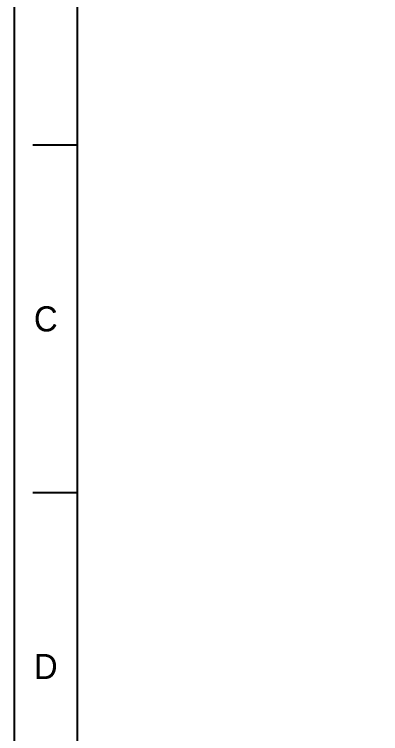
# Model space of a CAD drawing. Extents: x 8168 to 8762, y -18192 to -17772.
# Drawn here: x 8167.7 to 8250.2, y -18075.4 to -17913.3 of the extents above; entities that cross this region are included whole.
import ezdxf

# ---------------------------------------------------------------- set-up
doc = ezdxf.new("R2010")
doc.units = 0
doc.header["$MEASUREMENT"] = 0
doc.layers.get('0').update_dxf_attribs({"linetype": 'CONTINUOUS'})
doc.styles.get("Standard").update_dxf_attribs({"font": 'Gulim.ttf'})

msp = doc.modelspace()

# ---------------------------------------------------------------- linework, layer by layer
for p, q in [((8181.82, -17786.11), (8181.82, -18177.83)), ((8181.82, -17942.8), (8171.82, -17942.8)), ((8181.82, -18021.14), (8171.82, -18021.14))]:
    msp.add_line(p, q)
msp.add_lwpolyline([(8167.68, -17771.97), (8761.62, -17771.97), (8761.62, -18191.97), (8167.68, -18191.97)], close=True)

# ---------------------------------------------------------------- texts
at = {"char_height": 5.66, "attachment_point": 5}
for s, insert in [('C', (8174.75, -17981.97)), ('D', (8174.75, -18060.31))]:
    msp.add_mtext_dynamic_manual_height_columns(s, width=10, gutter_width=12.5, heights=[0], dxfattribs=dict(at, insert=insert))

doc.saveas('drawing.dxf')
